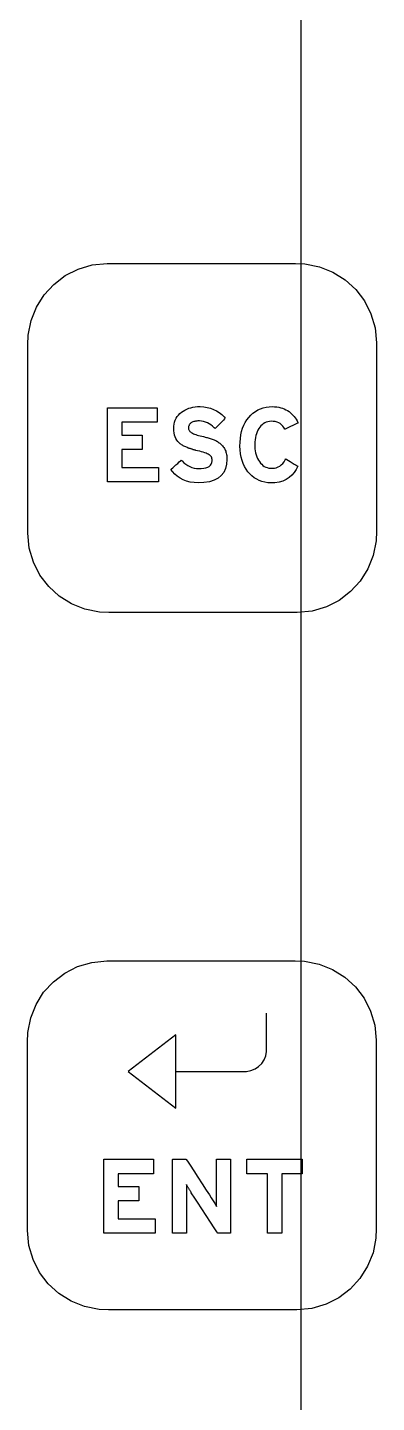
# Model space of a CAD drawing. Extents: x 1 to 47.7, y 0.2 to 35.
# Drawn here: x 21.145 to 21.696, y 11.558 to 13.725 of the extents above; entities that cross this region are included whole.
import ezdxf

# ---------------------------------------------------------------- set-up
doc = ezdxf.new("R2010")
doc.units = 0
doc.header["$MEASUREMENT"] = 0
for name, color, linetype in [('4_1__5U__UP_TO_TWO_IO_BOAR', 7, 'CONTINUOUS'), ('4_2__5U__FRONT_PANEL_W_24_', 7, 'CONTINUOUS'), ('5_1___24__TARGET_LEDS___12', 7, 'CONTINUOUS')]:
    doc.layers.add(name, color=color, linetype=linetype)

msp = doc.modelspace()

# ---------------------------------------------------------------- linework, layer by layer
at = {"layer": '4_1__5U__UP_TO_TWO_IO_BOAR'}
msp.add_lwpolyline([(21.5768, 13.818), (21.5768, 13.6915), (21.5768, 13.5636), (21.5768, 13.4345), (21.5768, 13.3041), (21.5768, 13.1725), (21.5768, 13.0399), (21.5768, 12.9062), (21.5768, 12.7715), (21.5768, 12.6359), (21.5768, 12.3624), (21.5768, 12.0862), (21.5768, 11.8077), (21.5768, 11.5276)], dxfattribs=at)
at = {"layer": '4_2__5U__FRONT_PANEL_W_24_'}
for points in [[(21.5711, 12.8032), (21.5596, 12.8032), (21.529, 12.8032), (21.4853, 12.8032), (21.4343, 12.8032), (21.3818, 12.8032), (21.3336, 12.8032), (21.2958, 12.8032), (21.274, 12.8032), (21.2591, 12.8037), (21.2361, 12.8082), (21.2147, 12.8167), (21.1955, 12.8287), (21.1789, 12.844), (21.1651, 12.862), (21.1548, 12.8823), (21.1483, 12.9045), (21.1461, 12.9282), (21.1461, 12.9396), (21.1461, 12.9702), (21.1461, 13.0139), (21.1461, 13.065), (21.1461, 13.1175), (21.1461, 13.1656), (21.1461, 13.2035), (21.1461, 13.2252), (21.1466, 13.2402), (21.1511, 13.2632), (21.1595, 13.2845), (21.1716, 13.3037), (21.1869, 13.3204), (21.2049, 13.3341), (21.2252, 13.3444), (21.2474, 13.3509), (21.2711, 13.3532), (21.2825, 13.3532), (21.3131, 13.3532), (21.3568, 13.3532), (21.4078, 13.3532), (21.4603, 13.3532), (21.5085, 13.3532), (21.5463, 13.3532), (21.5681, 13.3532), (21.583, 13.3526), (21.606, 13.3482), (21.6274, 13.3397), (21.6466, 13.3276), (21.6632, 13.3124), (21.677, 13.2944), (21.6873, 13.2741), (21.6938, 13.2519), (21.6961, 13.2282), (21.6961, 13.2167), (21.6961, 13.1862), (21.6961, 13.1425), (21.6961, 13.0914), (21.6961, 13.0389), (21.6961, 12.9908), (21.6961, 12.9529), (21.6961, 12.9312), (21.6955, 12.9162), (21.691, 12.8932), (21.6826, 12.8719), (21.6705, 12.8527), (21.6552, 12.836), (21.6373, 12.8223), (21.6169, 12.8119), (21.5947, 12.8054)], [(21.4601, 13.0444), (21.4596, 13.0367), (21.458, 13.0299), (21.4552, 13.024), (21.4512, 13.0189), (21.4461, 13.0148), (21.4398, 13.0116), (21.4324, 13.0093), (21.4238, 13.0078), (21.4146, 13.0073), (21.4082, 13.0078), (21.4021, 13.0088), (21.3964, 13.0103), (21.3911, 13.0123), (21.3863, 13.0148), (21.3818, 13.0178), (21.3777, 13.0214), (21.374, 13.0254), (21.3718, 13.0286), (21.3727, 13.0294), (21.3745, 13.031), (21.3769, 13.0332), (21.3796, 13.0357), (21.3824, 13.0382), (21.3849, 13.0405), (21.3868, 13.0423), (21.3879, 13.0433), (21.3894, 13.042), (21.3923, 13.0393), (21.3953, 13.0369), (21.3984, 13.0348), (21.4016, 13.0332), (21.4049, 13.0318), (21.4084, 13.0309), (21.4119, 13.0303), (21.4156, 13.0301), (21.4197, 13.0301), (21.4236, 13.0305), (21.427, 13.0311), (21.4298, 13.0321), (21.4322, 13.0335), (21.4341, 13.0352), (21.4354, 13.0372), (21.4363, 13.0395), (21.4367, 13.0422), (21.4367, 13.0433), (21.4366, 13.044), (21.4366, 13.0446), (21.4365, 13.0452), (21.4364, 13.0458), (21.4363, 13.0463), (21.4362, 13.0469), (21.4361, 13.0474), (21.4359, 13.0479), (21.4356, 13.0484), (21.4353, 13.0488), (21.4349, 13.0493), (21.4345, 13.0497), (21.4341, 13.0501), (21.4337, 13.0506), (21.4332, 13.051), (21.4327, 13.0514), (21.432, 13.0518), (21.4307, 13.0526), (21.4291, 13.0534), (21.4272, 13.0541), (21.4251, 13.0549), (21.4227, 13.0557), (21.42, 13.0564), (21.4171, 13.0572), (21.4139, 13.058), (21.4112, 13.0586), (21.4103, 13.0589), (21.4095, 13.0591), (21.4086, 13.0593), (21.4078, 13.0596), (21.407, 13.0598), (21.4062, 13.0601), (21.4054, 13.0604), (21.4046, 13.0606), (21.4038, 13.0609), (21.403, 13.0611), (21.4023, 13.0614), (21.4015, 13.0616), (21.4007, 13.0619), (21.3999, 13.0621), (21.3992, 13.0624), (21.3984, 13.0627), (21.3977, 13.063), (21.3965, 13.0635), (21.3951, 13.0641), (21.3937, 13.0647), (21.3923, 13.0654), (21.391, 13.0661), (21.3898, 13.0668), (21.3886, 13.0676), (21.3875, 13.0684), (21.3864, 13.0692), (21.3845, 13.0707), (21.3826, 13.0727), (21.3809, 13.0749), (21.3795, 13.0773), (21.3783, 13.08), (21.3774, 13.0829), (21.3767, 13.0861), (21.3763, 13.0895), (21.3761, 13.0932), (21.3763, 13.0967), (21.3767, 13.1001), (21.3775, 13.1034), (21.3786, 13.1064), (21.3799, 13.1092), (21.3816, 13.1119), (21.3835, 13.1144), (21.3858, 13.1167), (21.3883, 13.1188), (21.3909, 13.1207), (21.3937, 13.1223), (21.3967, 13.1237), (21.3998, 13.125), (21.403, 13.1259), (21.4064, 13.1267), (21.4099, 13.1272), (21.4136, 13.1276), (21.4179, 13.1276), (21.4235, 13.1272), (21.4289, 13.1264), (21.434, 13.125), (21.4389, 13.1233), (21.4434, 13.1211), (21.4477, 13.1184), (21.4518, 13.1153), (21.4555, 13.1117), (21.4575, 13.1093), (21.4565, 13.1082), (21.4547, 13.1064), (21.4523, 13.1039), (21.4495, 13.1012), (21.4468, 13.0985), (21.4444, 13.096), (21.4425, 13.0941), (21.4414, 13.0931), (21.44, 13.0944), (21.4375, 13.0968), (21.4349, 13.0989), (21.4321, 13.1006), (21.4293, 13.1021), (21.4263, 13.1033), (21.4232, 13.1042), (21.42, 13.1047), (21.4167, 13.105), (21.4143, 13.105), (21.4124, 13.1049), (21.4107, 13.1046), (21.4092, 13.1044), (21.4077, 13.104), (21.4064, 13.1036), (21.4053, 13.1031), (21.4042, 13.1026), (21.4033, 13.1019), (21.4025, 13.1012), (21.4018, 13.1005), (21.4012, 13.0997), (21.4007, 13.0989), (21.4003, 13.0981), (21.4, 13.0972), (21.3997, 13.0963), (21.3996, 13.0954), (21.3995, 13.0945), (21.3996, 13.0933), (21.3997, 13.0923), (21.4, 13.0912), (21.4005, 13.0903), (21.401, 13.0894), (21.4017, 13.0885), (21.4025, 13.0877), (21.4035, 13.087), (21.4046, 13.0863), (21.4058, 13.0856), (21.4073, 13.085), (21.409, 13.0843), (21.4108, 13.0836), (21.4129, 13.0829), (21.4152, 13.0822), (21.4178, 13.0815), (21.4205, 13.0809), (21.4229, 13.0803), (21.4245, 13.08), (21.426, 13.0796), (21.4276, 13.0792), (21.4291, 13.0788), (21.4307, 13.0784), (21.4322, 13.0779), (21.4338, 13.0775), (21.4353, 13.077), (21.4368, 13.0765), (21.4383, 13.0759), (21.4397, 13.0753), (21.4411, 13.0747), (21.4425, 13.074), (21.4439, 13.0733), (21.4452, 13.0725), (21.4465, 13.0716), (21.4477, 13.0708), (21.4489, 13.0699), (21.4501, 13.0689), (21.4512, 13.0678), (21.4523, 13.0667), (21.4533, 13.0656), (21.4543, 13.0644), (21.4551, 13.0632), (21.456, 13.0619), (21.4567, 13.0605), (21.4574, 13.0591), (21.4581, 13.0575), (21.4586, 13.0559), (21.4591, 13.0542), (21.4594, 13.0524), (21.4597, 13.0505), (21.4599, 13.0486), (21.46, 13.0465)], [(21.5512, 13.0919), (21.5498, 13.0946), (21.5482, 13.097), (21.5463, 13.099), (21.5441, 13.1008), (21.5417, 13.1022), (21.5391, 13.1032), (21.5362, 13.104), (21.533, 13.1044), (21.5298, 13.1045), (21.5271, 13.1043), (21.5244, 13.1038), (21.522, 13.103), (21.5197, 13.102), (21.5175, 13.1007), (21.5155, 13.0992), (21.5136, 13.0973), (21.5119, 13.0953), (21.5103, 13.093), (21.5088, 13.0905), (21.5076, 13.0879), (21.5065, 13.085), (21.5056, 13.082), (21.5049, 13.0789), (21.5044, 13.0755), (21.5041, 13.072), (21.504, 13.0683), (21.504, 13.0646), (21.5043, 13.0611), (21.5047, 13.0578), (21.5053, 13.0546), (21.5062, 13.0516), (21.5072, 13.0487), (21.5084, 13.046), (21.5098, 13.0434), (21.5114, 13.0409), (21.5131, 13.0387), (21.5149, 13.0367), (21.5168, 13.035), (21.519, 13.0335), (21.5212, 13.0324), (21.5236, 13.0315), (21.5262, 13.0308), (21.5289, 13.0305), (21.5318, 13.0304), (21.535, 13.0307), (21.5379, 13.0314), (21.5407, 13.0325), (21.5433, 13.034), (21.5458, 13.0359), (21.5481, 13.0381), (21.5502, 13.0408), (21.5522, 13.0439), (21.5532, 13.0451), (21.5546, 13.0442), (21.557, 13.0428), (21.5599, 13.041), (21.5632, 13.039), (21.5664, 13.037), (21.5691, 13.0354), (21.5711, 13.0342), (21.572, 13.0336), (21.5695, 13.0288), (21.5662, 13.0238), (21.5624, 13.0194), (21.5581, 13.0158), (21.5534, 13.0127), (21.5481, 13.0104), (21.5423, 13.0087), (21.5359, 13.0077), (21.5294, 13.0073), (21.5245, 13.0076), (21.5197, 13.0084), (21.5153, 13.0095), (21.511, 13.0111), (21.507, 13.0131), (21.5032, 13.0155), (21.4996, 13.0183), (21.4963, 13.0215), (21.4932, 13.0251), (21.4904, 13.0291), (21.488, 13.0334), (21.4859, 13.0379), (21.4841, 13.0428), (21.4828, 13.048), (21.4817, 13.0535), (21.4811, 13.0593), (21.4807, 13.0654), (21.4808, 13.0716), (21.4813, 13.0775), (21.4821, 13.0831), (21.4832, 13.0884), (21.4848, 13.0935), (21.4867, 13.0982), (21.4889, 13.1027), (21.4916, 13.1068), (21.4945, 13.1107), (21.4978, 13.1143), (21.5012, 13.1174), (21.5049, 13.1202), (21.5089, 13.1225), (21.513, 13.1243), (21.5174, 13.1258), (21.522, 13.1268), (21.5268, 13.1275), (21.5316, 13.1276), (21.5352, 13.1275), (21.5386, 13.1271), (21.5418, 13.1266), (21.5449, 13.1259), (21.5478, 13.1251), (21.5506, 13.124), (21.5532, 13.1228), (21.5557, 13.1214), (21.558, 13.1198), (21.5602, 13.118), (21.5622, 13.1162), (21.5642, 13.1143), (21.566, 13.1122), (21.5677, 13.11), (21.5692, 13.1077), (21.5707, 13.1052), (21.572, 13.1026), (21.5719, 13.1017), (21.5701, 13.1009), (21.5674, 13.0996), (21.564, 13.098), (21.5604, 13.0963), (21.557, 13.0946), (21.554, 13.0932), (21.552, 13.0923)], [(21.5705, 11.704), (21.559, 11.704), (21.5285, 11.704), (21.4847, 11.704), (21.4337, 11.704), (21.3812, 11.704), (21.3331, 11.704), (21.2952, 11.704), (21.2735, 11.704), (21.2585, 11.7046), (21.2355, 11.709), (21.2142, 11.7175), (21.195, 11.7295), (21.1783, 11.7448), (21.1646, 11.7628), (21.1542, 11.7831), (21.1477, 11.8053), (21.1455, 11.829), (21.1455, 11.8405), (21.1455, 11.871), (21.1455, 11.9147), (21.1455, 11.9658), (21.1455, 12.0183), (21.1455, 12.0664), (21.1455, 12.1043), (21.1455, 12.126), (21.146, 12.141), (21.1505, 12.164), (21.159, 12.1853), (21.171, 12.2045), (21.1863, 12.2212), (21.2043, 12.2349), (21.2246, 12.2452), (21.2468, 12.2517), (21.2705, 12.254), (21.2819, 12.254), (21.3125, 12.254), (21.3562, 12.254), (21.4072, 12.254), (21.4598, 12.254), (21.5079, 12.254), (21.5457, 12.254), (21.5675, 12.254), (21.5825, 12.2534), (21.6055, 12.249), (21.6268, 12.2405), (21.646, 12.2284), (21.6627, 12.2132), (21.6764, 12.1952), (21.6867, 12.1749), (21.6932, 12.1527), (21.6955, 12.129), (21.6955, 12.1175), (21.6955, 12.087), (21.6955, 12.0433), (21.6955, 11.9922), (21.6955, 11.9397), (21.6955, 11.8916), (21.6955, 11.8537), (21.6955, 11.832), (21.6949, 11.817), (21.6905, 11.794), (21.682, 11.7727), (21.6699, 11.7535), (21.6547, 11.7368), (21.6367, 11.7231), (21.6164, 11.7128), (21.5941, 11.7062)], [(21.4456, 11.8247), (21.4441, 11.827), (21.4401, 11.8331), (21.4343, 11.842), (21.4274, 11.8525), (21.4203, 11.8634), (21.4137, 11.8735), (21.4083, 11.8818), (21.4049, 11.887), (21.4039, 11.8885), (21.4035, 11.8893), (21.403, 11.8901), (21.4025, 11.8909), (21.402, 11.8917), (21.4015, 11.8926), (21.401, 11.8934), (21.4005, 11.8942), (21.4, 11.895), (21.3995, 11.8959), (21.399, 11.8967), (21.3985, 11.8975), (21.398, 11.8982), (21.3976, 11.8989), (21.3972, 11.8996), (21.3969, 11.9002), (21.3965, 11.9008), (21.3962, 11.9014), (21.3962, 11.8994), (21.3962, 11.8967), (21.3962, 11.894), (21.3962, 11.8912), (21.3963, 11.8883), (21.3963, 11.8853), (21.3964, 11.8822), (21.3964, 11.879), (21.3965, 11.876), (21.3965, 11.8739), (21.3965, 11.8687), (21.3965, 11.8615), (21.3965, 11.853), (21.3965, 11.8442), (21.3965, 11.8361), (21.3965, 11.8296), (21.3965, 11.8255), (21.3964, 11.8247), (21.3951, 11.8247), (21.3926, 11.8247), (21.3892, 11.8247), (21.3855, 11.8247), (21.3817, 11.8247), (21.3783, 11.8247), (21.3757, 11.8247), (21.3743, 11.8247), (21.3742, 11.8262), (21.3742, 11.835), (21.3742, 11.8495), (21.3742, 11.8678), (21.3742, 11.8876), (21.3742, 11.907), (21.3742, 11.9238), (21.3742, 11.9359), (21.3742, 11.9412), (21.3748, 11.9413), (21.3768, 11.9413), (21.3797, 11.9413), (21.3832, 11.9413), (21.3869, 11.9413), (21.3904, 11.9413), (21.3934, 11.9413), (21.3953, 11.9413), (21.3959, 11.9412), (21.3978, 11.9384), (21.4019, 11.932), (21.4077, 11.9232), (21.4143, 11.9129), (21.4212, 11.9024), (21.4274, 11.8928), (21.4324, 11.8851), (21.4354, 11.8805), (21.4364, 11.879), (21.4375, 11.8773), (21.4385, 11.8757), (21.4395, 11.8741), (21.4405, 11.8725), (21.4413, 11.8711), (21.4422, 11.8696), (21.4429, 11.8682), (21.4436, 11.8669), (21.4438, 11.8682), (21.4438, 11.8708), (21.4438, 11.8735), (21.4437, 11.8764), (21.4437, 11.8793), (21.4437, 11.8823), (21.4436, 11.8853), (21.4436, 11.8885), (21.4435, 11.8917), (21.4435, 11.8935), (21.4435, 11.8981), (21.4435, 11.9049), (21.4435, 11.9129), (21.4435, 11.9214), (21.4435, 11.9293), (21.4435, 11.9359), (21.4435, 11.9401), (21.4436, 11.9413), (21.4447, 11.9413), (21.4471, 11.9413), (21.4503, 11.9413), (21.454, 11.9413), (21.4578, 11.9413), (21.4613, 11.9413), (21.464, 11.9413), (21.4656, 11.9413), (21.4658, 11.9403), (21.4658, 11.9325), (21.4658, 11.9186), (21.4658, 11.9007), (21.4658, 11.881), (21.4658, 11.8614), (21.4658, 11.8442), (21.4658, 11.8313), (21.4658, 11.825), (21.4654, 11.8247), (21.4638, 11.8247), (21.4611, 11.8247), (21.4579, 11.8247), (21.4544, 11.8247), (21.4511, 11.8247), (21.4483, 11.8247), (21.4463, 11.8247)]]:
    msp.add_lwpolyline(points, close=True, dxfattribs=at)
for points in [[(21.2715, 13.0092), (21.2715, 13.1258), (21.35, 13.1258), (21.35, 13.103), (21.2941, 13.103), (21.2941, 13.0828), (21.3266, 13.0828), (21.3266, 13.0602), (21.2941, 13.0602), (21.2941, 13.0319), (21.3524, 13.0319), (21.3524, 13.0092), (21.2715, 13.0092)], [(21.3795, 12.0797), (21.3845, 12.0797), (21.3979, 12.0797), (21.4165, 12.0797), (21.4376, 12.0797), (21.4581, 12.0797), (21.4753, 12.0797), (21.4862, 12.0797), (21.491, 12.0798), (21.498, 12.081), (21.5044, 12.0836), (21.5101, 12.0874), (21.5149, 12.0922), (21.5187, 12.0979), (21.5213, 12.1043), (21.5225, 12.1113), (21.5226, 12.1149), (21.5226, 12.1207), (21.5226, 12.1299), (21.5226, 12.1408), (21.5226, 12.152), (21.5226, 12.1619), (21.5226, 12.169), (21.5226, 12.1717)], [(21.3043, 12.0797), (21.3795, 12.0216), (21.3795, 12.0797), (21.3795, 12.1377), (21.3043, 12.0797)], [(21.2659, 11.8247), (21.2659, 11.9413), (21.3444, 11.9413), (21.3444, 11.9185), (21.2885, 11.9185), (21.2885, 11.8983), (21.321, 11.8983), (21.321, 11.8757), (21.2885, 11.8757), (21.2885, 11.8474), (21.3468, 11.8474), (21.3468, 11.8247), (21.2659, 11.8247)], [(21.5466, 11.9183), (21.5466, 11.8247), (21.5239, 11.8247), (21.5239, 11.9183), (21.4915, 11.9183), (21.4915, 11.9413), (21.579, 11.9413), (21.579, 11.9183), (21.5466, 11.9183)]]:
    msp.add_lwpolyline(points, dxfattribs=at)
at = {"layer": '5_1___24__TARGET_LEDS___12'}
for points in [[(21.5711, 12.8032), (21.5596, 12.8032), (21.529, 12.8032), (21.4853, 12.8032), (21.4343, 12.8032), (21.3818, 12.8032), (21.3336, 12.8032), (21.2958, 12.8032), (21.274, 12.8032), (21.2591, 12.8037), (21.2361, 12.8082), (21.2147, 12.8167), (21.1955, 12.8287), (21.1789, 12.844), (21.1651, 12.862), (21.1548, 12.8823), (21.1483, 12.9045), (21.1461, 12.9282), (21.1461, 12.9396), (21.1461, 12.9702), (21.1461, 13.0139), (21.1461, 13.065), (21.1461, 13.1175), (21.1461, 13.1656), (21.1461, 13.2035), (21.1461, 13.2252), (21.1466, 13.2402), (21.1511, 13.2632), (21.1595, 13.2845), (21.1716, 13.3037), (21.1869, 13.3204), (21.2049, 13.3341), (21.2252, 13.3444), (21.2474, 13.3509), (21.2711, 13.3532), (21.2825, 13.3532), (21.3131, 13.3532), (21.3568, 13.3532), (21.4078, 13.3532), (21.4603, 13.3532), (21.5085, 13.3532), (21.5463, 13.3532), (21.5681, 13.3532), (21.583, 13.3526), (21.606, 13.3482), (21.6274, 13.3397), (21.6466, 13.3276), (21.6632, 13.3124), (21.677, 13.2944), (21.6873, 13.2741), (21.6938, 13.2519), (21.6961, 13.2282), (21.6961, 13.2167), (21.6961, 13.1862), (21.6961, 13.1425), (21.6961, 13.0914), (21.6961, 13.0389), (21.6961, 12.9908), (21.6961, 12.9529), (21.6961, 12.9312), (21.6955, 12.9162), (21.691, 12.8932), (21.6826, 12.8719), (21.6705, 12.8527), (21.6552, 12.836), (21.6373, 12.8223), (21.6169, 12.8119), (21.5947, 12.8054)], [(21.4601, 13.0444), (21.4596, 13.0367), (21.458, 13.0299), (21.4552, 13.024), (21.4512, 13.0189), (21.4461, 13.0148), (21.4398, 13.0116), (21.4324, 13.0093), (21.4238, 13.0078), (21.4146, 13.0073), (21.4082, 13.0078), (21.4021, 13.0088), (21.3964, 13.0103), (21.3911, 13.0123), (21.3863, 13.0148), (21.3818, 13.0178), (21.3777, 13.0214), (21.374, 13.0254), (21.3718, 13.0286), (21.3727, 13.0294), (21.3745, 13.031), (21.3769, 13.0332), (21.3796, 13.0357), (21.3824, 13.0382), (21.3849, 13.0405), (21.3868, 13.0423), (21.3879, 13.0433), (21.3894, 13.042), (21.3923, 13.0393), (21.3953, 13.0369), (21.3984, 13.0348), (21.4016, 13.0332), (21.4049, 13.0318), (21.4084, 13.0309), (21.4119, 13.0303), (21.4156, 13.0301), (21.4197, 13.0301), (21.4236, 13.0305), (21.427, 13.0311), (21.4298, 13.0321), (21.4322, 13.0335), (21.4341, 13.0352), (21.4354, 13.0372), (21.4363, 13.0395), (21.4367, 13.0422), (21.4367, 13.0433), (21.4366, 13.044), (21.4366, 13.0446), (21.4365, 13.0452), (21.4364, 13.0458), (21.4363, 13.0463), (21.4362, 13.0469), (21.4361, 13.0474), (21.4359, 13.0479), (21.4356, 13.0484), (21.4353, 13.0488), (21.4349, 13.0493), (21.4345, 13.0497), (21.4341, 13.0501), (21.4337, 13.0506), (21.4332, 13.051), (21.4327, 13.0514), (21.432, 13.0518), (21.4307, 13.0526), (21.4291, 13.0534), (21.4272, 13.0541), (21.4251, 13.0549), (21.4227, 13.0557), (21.42, 13.0564), (21.4171, 13.0572), (21.4139, 13.058), (21.4112, 13.0586), (21.4103, 13.0589), (21.4095, 13.0591), (21.4086, 13.0593), (21.4078, 13.0596), (21.407, 13.0598), (21.4062, 13.0601), (21.4054, 13.0604), (21.4046, 13.0606), (21.4038, 13.0609), (21.403, 13.0611), (21.4023, 13.0614), (21.4015, 13.0616), (21.4007, 13.0619), (21.3999, 13.0621), (21.3992, 13.0624), (21.3984, 13.0627), (21.3977, 13.063), (21.3965, 13.0635), (21.3951, 13.0641), (21.3937, 13.0647), (21.3923, 13.0654), (21.391, 13.0661), (21.3898, 13.0668), (21.3886, 13.0676), (21.3875, 13.0684), (21.3864, 13.0692), (21.3845, 13.0707), (21.3826, 13.0727), (21.3809, 13.0749), (21.3795, 13.0773), (21.3783, 13.08), (21.3774, 13.0829), (21.3767, 13.0861), (21.3763, 13.0895), (21.3761, 13.0932), (21.3763, 13.0967), (21.3767, 13.1001), (21.3775, 13.1034), (21.3786, 13.1064), (21.3799, 13.1092), (21.3816, 13.1119), (21.3835, 13.1144), (21.3858, 13.1167), (21.3883, 13.1188), (21.3909, 13.1207), (21.3937, 13.1223), (21.3967, 13.1237), (21.3998, 13.125), (21.403, 13.1259), (21.4064, 13.1267), (21.4099, 13.1272), (21.4136, 13.1276), (21.4179, 13.1276), (21.4235, 13.1272), (21.4289, 13.1264), (21.434, 13.125), (21.4389, 13.1233), (21.4434, 13.1211), (21.4477, 13.1184), (21.4518, 13.1153), (21.4555, 13.1117), (21.4575, 13.1093), (21.4565, 13.1082), (21.4547, 13.1064), (21.4523, 13.1039), (21.4495, 13.1012), (21.4468, 13.0985), (21.4444, 13.096), (21.4425, 13.0941), (21.4414, 13.0931), (21.44, 13.0944), (21.4375, 13.0968), (21.4349, 13.0989), (21.4321, 13.1006), (21.4293, 13.1021), (21.4263, 13.1033), (21.4232, 13.1042), (21.42, 13.1047), (21.4167, 13.105), (21.4143, 13.105), (21.4124, 13.1049), (21.4107, 13.1046), (21.4092, 13.1044), (21.4077, 13.104), (21.4064, 13.1036), (21.4053, 13.1031), (21.4042, 13.1026), (21.4033, 13.1019), (21.4025, 13.1012), (21.4018, 13.1005), (21.4012, 13.0997), (21.4007, 13.0989), (21.4003, 13.0981), (21.4, 13.0972), (21.3997, 13.0963), (21.3996, 13.0954), (21.3995, 13.0945), (21.3996, 13.0933), (21.3997, 13.0923), (21.4, 13.0912), (21.4005, 13.0903), (21.401, 13.0894), (21.4017, 13.0885), (21.4025, 13.0877), (21.4035, 13.087), (21.4046, 13.0863), (21.4058, 13.0856), (21.4073, 13.085), (21.409, 13.0843), (21.4108, 13.0836), (21.4129, 13.0829), (21.4152, 13.0822), (21.4178, 13.0815), (21.4205, 13.0809), (21.4229, 13.0803), (21.4245, 13.08), (21.426, 13.0796), (21.4276, 13.0792), (21.4291, 13.0788), (21.4307, 13.0784), (21.4322, 13.0779), (21.4338, 13.0775), (21.4353, 13.077), (21.4368, 13.0765), (21.4383, 13.0759), (21.4397, 13.0753), (21.4411, 13.0747), (21.4425, 13.074), (21.4439, 13.0733), (21.4452, 13.0725), (21.4465, 13.0716), (21.4477, 13.0708), (21.4489, 13.0699), (21.4501, 13.0689), (21.4512, 13.0678), (21.4523, 13.0667), (21.4533, 13.0656), (21.4543, 13.0644), (21.4551, 13.0632), (21.456, 13.0619), (21.4567, 13.0605), (21.4574, 13.0591), (21.4581, 13.0575), (21.4586, 13.0559), (21.4591, 13.0542), (21.4594, 13.0524), (21.4597, 13.0505), (21.4599, 13.0486), (21.46, 13.0465)], [(21.5512, 13.0919), (21.5498, 13.0946), (21.5482, 13.097), (21.5463, 13.099), (21.5441, 13.1008), (21.5417, 13.1022), (21.5391, 13.1032), (21.5362, 13.104), (21.533, 13.1044), (21.5298, 13.1045), (21.5271, 13.1043), (21.5244, 13.1038), (21.522, 13.103), (21.5197, 13.102), (21.5175, 13.1007), (21.5155, 13.0992), (21.5136, 13.0973), (21.5119, 13.0953), (21.5103, 13.093), (21.5088, 13.0905), (21.5076, 13.0879), (21.5065, 13.085), (21.5056, 13.082), (21.5049, 13.0789), (21.5044, 13.0755), (21.5041, 13.072), (21.504, 13.0683), (21.504, 13.0646), (21.5043, 13.0611), (21.5047, 13.0578), (21.5053, 13.0546), (21.5062, 13.0516), (21.5072, 13.0487), (21.5084, 13.046), (21.5098, 13.0434), (21.5114, 13.0409), (21.5131, 13.0387), (21.5149, 13.0367), (21.5168, 13.035), (21.519, 13.0335), (21.5212, 13.0324), (21.5236, 13.0315), (21.5262, 13.0308), (21.5289, 13.0305), (21.5318, 13.0304), (21.535, 13.0307), (21.5379, 13.0314), (21.5407, 13.0325), (21.5433, 13.034), (21.5458, 13.0359), (21.5481, 13.0381), (21.5502, 13.0408), (21.5522, 13.0439), (21.5532, 13.0451), (21.5546, 13.0442), (21.557, 13.0428), (21.5599, 13.041), (21.5632, 13.039), (21.5664, 13.037), (21.5691, 13.0354), (21.5711, 13.0342), (21.572, 13.0336), (21.5695, 13.0288), (21.5662, 13.0238), (21.5624, 13.0194), (21.5581, 13.0158), (21.5534, 13.0127), (21.5481, 13.0104), (21.5423, 13.0087), (21.5359, 13.0077), (21.5294, 13.0073), (21.5245, 13.0076), (21.5197, 13.0084), (21.5153, 13.0095), (21.511, 13.0111), (21.507, 13.0131), (21.5032, 13.0155), (21.4996, 13.0183), (21.4963, 13.0215), (21.4932, 13.0251), (21.4904, 13.0291), (21.488, 13.0334), (21.4859, 13.0379), (21.4841, 13.0428), (21.4828, 13.048), (21.4817, 13.0535), (21.4811, 13.0593), (21.4807, 13.0654), (21.4808, 13.0716), (21.4813, 13.0775), (21.4821, 13.0831), (21.4832, 13.0884), (21.4848, 13.0935), (21.4867, 13.0982), (21.4889, 13.1027), (21.4916, 13.1068), (21.4945, 13.1107), (21.4978, 13.1143), (21.5012, 13.1174), (21.5049, 13.1202), (21.5089, 13.1225), (21.513, 13.1243), (21.5174, 13.1258), (21.522, 13.1268), (21.5268, 13.1275), (21.5316, 13.1276), (21.5352, 13.1275), (21.5386, 13.1271), (21.5418, 13.1266), (21.5449, 13.1259), (21.5478, 13.1251), (21.5506, 13.124), (21.5532, 13.1228), (21.5557, 13.1214), (21.558, 13.1198), (21.5602, 13.118), (21.5622, 13.1162), (21.5642, 13.1143), (21.566, 13.1122), (21.5677, 13.11), (21.5692, 13.1077), (21.5707, 13.1052), (21.572, 13.1026), (21.5719, 13.1017), (21.5701, 13.1009), (21.5674, 13.0996), (21.564, 13.098), (21.5604, 13.0963), (21.557, 13.0946), (21.554, 13.0932), (21.552, 13.0923)], [(21.5705, 11.704), (21.559, 11.704), (21.5285, 11.704), (21.4847, 11.704), (21.4337, 11.704), (21.3812, 11.704), (21.3331, 11.704), (21.2952, 11.704), (21.2735, 11.704), (21.2585, 11.7046), (21.2355, 11.709), (21.2142, 11.7175), (21.195, 11.7295), (21.1783, 11.7448), (21.1646, 11.7628), (21.1542, 11.7831), (21.1477, 11.8053), (21.1455, 11.829), (21.1455, 11.8405), (21.1455, 11.871), (21.1455, 11.9147), (21.1455, 11.9658), (21.1455, 12.0183), (21.1455, 12.0664), (21.1455, 12.1043), (21.1455, 12.126), (21.146, 12.141), (21.1505, 12.164), (21.159, 12.1853), (21.171, 12.2045), (21.1863, 12.2212), (21.2043, 12.2349), (21.2246, 12.2452), (21.2468, 12.2517), (21.2705, 12.254), (21.2819, 12.254), (21.3125, 12.254), (21.3562, 12.254), (21.4072, 12.254), (21.4598, 12.254), (21.5079, 12.254), (21.5457, 12.254), (21.5675, 12.254), (21.5825, 12.2534), (21.6055, 12.249), (21.6268, 12.2405), (21.646, 12.2284), (21.6627, 12.2132), (21.6764, 12.1952), (21.6867, 12.1749), (21.6932, 12.1527), (21.6955, 12.129), (21.6955, 12.1175), (21.6955, 12.087), (21.6955, 12.0433), (21.6955, 11.9922), (21.6955, 11.9397), (21.6955, 11.8916), (21.6955, 11.8537), (21.6955, 11.832), (21.6949, 11.817), (21.6905, 11.794), (21.682, 11.7727), (21.6699, 11.7535), (21.6547, 11.7368), (21.6367, 11.7231), (21.6164, 11.7128), (21.5941, 11.7062)], [(21.4456, 11.8247), (21.4441, 11.827), (21.4401, 11.8331), (21.4343, 11.842), (21.4274, 11.8525), (21.4203, 11.8634), (21.4137, 11.8735), (21.4083, 11.8818), (21.4049, 11.887), (21.4039, 11.8885), (21.4035, 11.8893), (21.403, 11.8901), (21.4025, 11.8909), (21.402, 11.8917), (21.4015, 11.8926), (21.401, 11.8934), (21.4005, 11.8942), (21.4, 11.895), (21.3995, 11.8959), (21.399, 11.8967), (21.3985, 11.8975), (21.398, 11.8982), (21.3976, 11.8989), (21.3972, 11.8996), (21.3969, 11.9002), (21.3965, 11.9008), (21.3962, 11.9014), (21.3962, 11.8994), (21.3962, 11.8967), (21.3962, 11.894), (21.3962, 11.8912), (21.3963, 11.8883), (21.3963, 11.8853), (21.3964, 11.8822), (21.3964, 11.879), (21.3965, 11.876), (21.3965, 11.8739), (21.3965, 11.8687), (21.3965, 11.8615), (21.3965, 11.853), (21.3965, 11.8442), (21.3965, 11.8361), (21.3965, 11.8296), (21.3965, 11.8255), (21.3964, 11.8247), (21.3951, 11.8247), (21.3926, 11.8247), (21.3892, 11.8247), (21.3855, 11.8247), (21.3817, 11.8247), (21.3783, 11.8247), (21.3757, 11.8247), (21.3743, 11.8247), (21.3742, 11.8262), (21.3742, 11.835), (21.3742, 11.8495), (21.3742, 11.8678), (21.3742, 11.8876), (21.3742, 11.907), (21.3742, 11.9238), (21.3742, 11.9359), (21.3742, 11.9412), (21.3748, 11.9413), (21.3768, 11.9413), (21.3797, 11.9413), (21.3832, 11.9413), (21.3869, 11.9413), (21.3904, 11.9413), (21.3934, 11.9413), (21.3953, 11.9413), (21.3959, 11.9412), (21.3978, 11.9384), (21.4019, 11.932), (21.4077, 11.9232), (21.4143, 11.9129), (21.4212, 11.9024), (21.4274, 11.8928), (21.4324, 11.8851), (21.4354, 11.8805), (21.4364, 11.879), (21.4375, 11.8773), (21.4385, 11.8757), (21.4395, 11.8741), (21.4405, 11.8725), (21.4413, 11.8711), (21.4422, 11.8696), (21.4429, 11.8682), (21.4436, 11.8669), (21.4438, 11.8682), (21.4438, 11.8708), (21.4438, 11.8735), (21.4437, 11.8764), (21.4437, 11.8793), (21.4437, 11.8823), (21.4436, 11.8853), (21.4436, 11.8885), (21.4435, 11.8917), (21.4435, 11.8935), (21.4435, 11.8981), (21.4435, 11.9049), (21.4435, 11.9129), (21.4435, 11.9214), (21.4435, 11.9293), (21.4435, 11.9359), (21.4435, 11.9401), (21.4436, 11.9413), (21.4447, 11.9413), (21.4471, 11.9413), (21.4503, 11.9413), (21.454, 11.9413), (21.4578, 11.9413), (21.4613, 11.9413), (21.464, 11.9413), (21.4656, 11.9413), (21.4658, 11.9403), (21.4658, 11.9325), (21.4658, 11.9186), (21.4658, 11.9007), (21.4658, 11.881), (21.4658, 11.8614), (21.4658, 11.8442), (21.4658, 11.8313), (21.4658, 11.825), (21.4654, 11.8247), (21.4638, 11.8247), (21.4611, 11.8247), (21.4579, 11.8247), (21.4544, 11.8247), (21.4511, 11.8247), (21.4483, 11.8247), (21.4463, 11.8247)]]:
    msp.add_lwpolyline(points, close=True, dxfattribs=at)
for points in [[(21.2715, 13.0092), (21.2715, 13.1258), (21.35, 13.1258), (21.35, 13.103), (21.2941, 13.103), (21.2941, 13.0828), (21.3266, 13.0828), (21.3266, 13.0602), (21.2941, 13.0602), (21.2941, 13.0319), (21.3524, 13.0319), (21.3524, 13.0092), (21.2715, 13.0092)], [(21.3795, 12.0797), (21.3845, 12.0797), (21.3979, 12.0797), (21.4165, 12.0797), (21.4376, 12.0797), (21.4581, 12.0797), (21.4753, 12.0797), (21.4862, 12.0797), (21.491, 12.0798), (21.498, 12.081), (21.5044, 12.0836), (21.5101, 12.0874), (21.5149, 12.0922), (21.5187, 12.0979), (21.5213, 12.1043), (21.5225, 12.1113), (21.5226, 12.1149), (21.5226, 12.1207), (21.5226, 12.1299), (21.5226, 12.1408), (21.5226, 12.152), (21.5226, 12.1619), (21.5226, 12.169), (21.5226, 12.1717)], [(21.3043, 12.0797), (21.3795, 12.0216), (21.3795, 12.0797), (21.3795, 12.1377), (21.3043, 12.0797)], [(21.2659, 11.8247), (21.2659, 11.9413), (21.3444, 11.9413), (21.3444, 11.9185), (21.2885, 11.9185), (21.2885, 11.8983), (21.321, 11.8983), (21.321, 11.8757), (21.2885, 11.8757), (21.2885, 11.8474), (21.3468, 11.8474), (21.3468, 11.8247), (21.2659, 11.8247)], [(21.5466, 11.9183), (21.5466, 11.8247), (21.5239, 11.8247), (21.5239, 11.9183), (21.4915, 11.9183), (21.4915, 11.9413), (21.579, 11.9413), (21.579, 11.9183), (21.5466, 11.9183)]]:
    msp.add_lwpolyline(points, dxfattribs=at)

doc.saveas('drawing.dxf')
